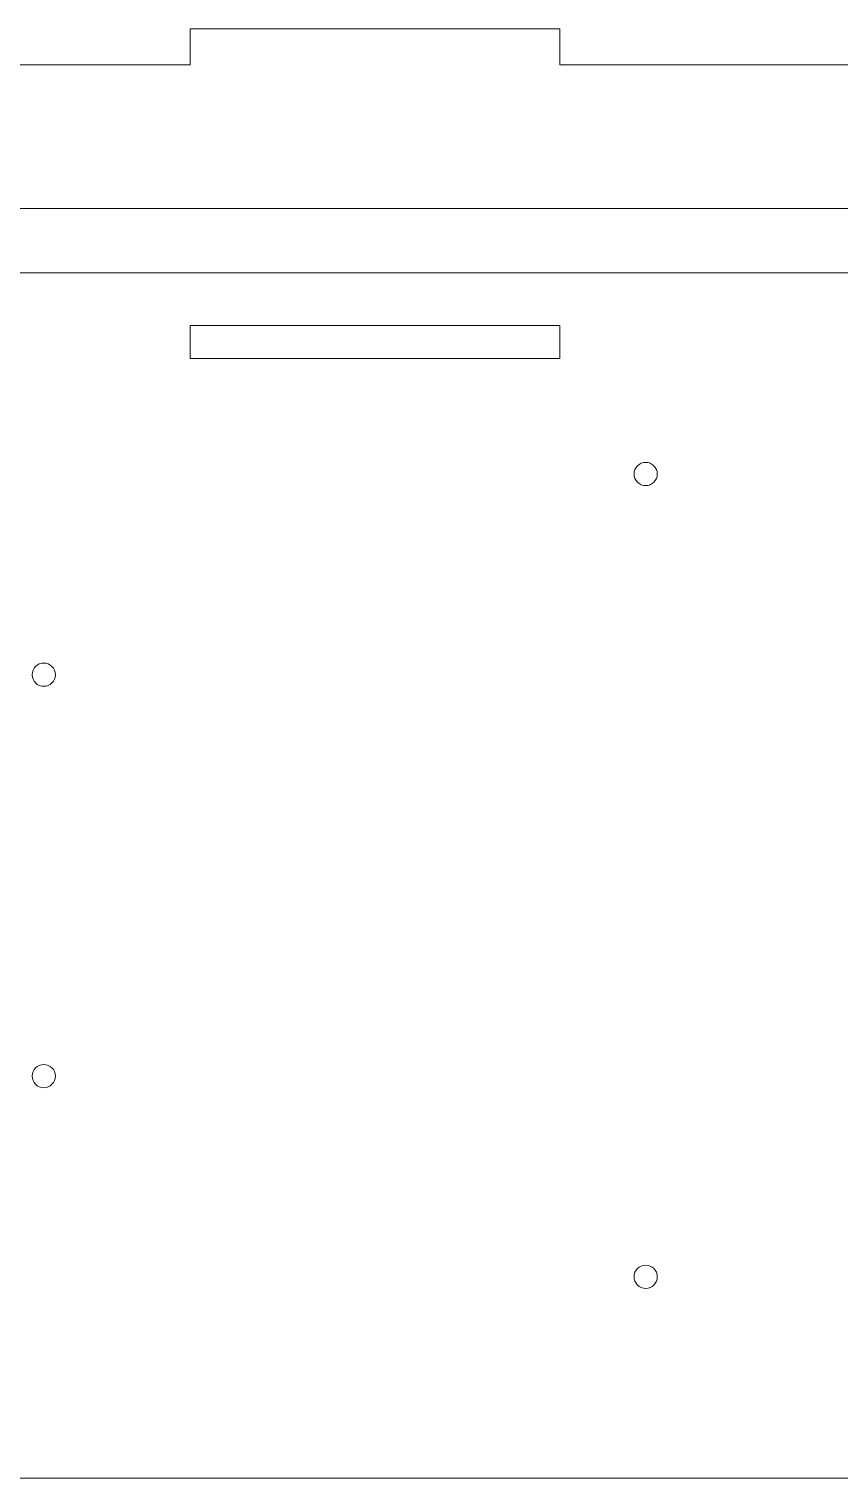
# Model space of a CAD drawing. Header units: inches. Extents: x -50 to 261, y -80 to 218.
# Drawn here: x 103.9 to 180.6, y -76.2 to 61 of the extents above; entities that cross this region are included whole.
import ezdxf

# ---------------------------------------------------------------- set-up
doc = ezdxf.new("R2010")
doc.units = ezdxf.units.IN
doc.header["$MEASUREMENT"] = 0
doc.layers.add('CUT', color=7, linetype='Continuous')

msp = doc.modelspace()

# ---------------------------------------------------------------- linework, layer by layer
at = {"layer": 'CUT', "color": 1, "lineweight": 9, "true_color": 0xe60012}
msp.add_lwpolyline([(154.13, 29.78), (119.13, 29.78), (119.13, 32.88), (154.13, 32.88), (154.13, 29.78)], dxfattribs=at)
for points, knots in [([(207.13, 57.56), (207.13, 57.56), (207.13, 60.96), (207.13, 60.96), (207.13, 60.96), (182.13, 60.96), (182.13, 60.96), (182.13, 60.96), (182.13, 57.56), (182.13, 57.56), (182.13, 57.56), (154.13, 57.56), (154.13, 57.56), (154.13, 57.56), (154.13, 60.96), (154.13, 60.96), (154.13, 60.96), (119.13, 60.96), (119.13, 60.96), (119.13, 60.96), (119.13, 57.56), (119.13, 57.56), (119.13, 57.56), (91.13, 57.56), (91.13, 57.56), (91.13, 57.56), (91.13, 60.96), (91.13, 60.96), (91.13, 60.96), (56.13, 60.96), (56.13, 60.96), (56.13, 60.96), (56.13, 57.56), (56.13, 57.56), (56.13, 57.56), (28.13, 57.56), (28.13, 57.56), (28.13, 57.56), (28.13, 60.96), (28.13, 60.96), (28.13, 60.96), (3.13, 60.96), (3.13, 60.96), (3.13, 60.96), (3.13, 57.56), (3.13, 57.56), (3.13, 57.56), (-8.27, 57.56), (-8.27, 57.56), (-8.27, 57.56), (-8.27, 45.96), (-8.27, 45.96), (-8.27, 44.86), (-7.37, 43.96), (-6.27, 43.96), (-6.27, 43.96), (216.53, 43.96), (216.53, 43.96), (217.63, 43.96), (218.53, 44.86), (218.53, 45.96), (218.53, 45.96), (218.53, 57.56), (218.53, 57.56), (218.53, 57.56), (207.13, 57.56), (207.13, 57.56)], [0, 0, 0, 0, 1, 1, 1, 2, 2, 2, 3, 3, 3, 4, 4, 4, 5, 5, 5, 6, 6, 6, 7, 7, 7, 8, 8, 8, 9, 9, 9, 10, 10, 10, 11, 11, 11, 12, 12, 12, 13, 13, 13, 14, 14, 14, 15, 15, 15, 16, 16, 16, 17, 17, 17, 18, 18, 18, 19, 19, 19, 20, 20, 20, 21, 21, 21, 22, 22, 22, 22]), ([(258.53, 37.88), (258.53, 37.88), (-48.27, 37.88), (-48.27, 37.88), (-49.37, 37.88), (-50.27, 36.98), (-50.27, 35.88), (-50.27, 35.88), (-50.27, -74.22), (-50.27, -74.22), (-50.27, -75.32), (-49.37, -76.22), (-48.27, -76.22), (-48.27, -76.22), (258.53, -76.22), (258.53, -76.22), (259.63, -76.22), (260.53, -75.32), (260.53, -74.22), (260.53, -74.22), (260.53, 35.88), (260.53, 35.88), (260.53, 36.98), (259.63, 37.88), (258.53, 37.88)], [0, 0, 0, 0, 1, 1, 1, 2, 2, 2, 3, 3, 3, 4, 4, 4, 5, 5, 5, 6, 6, 6, 7, 7, 7, 8, 8, 8, 8]), ([(162.25, 17.73), (161.65, 17.73), (161.15, 18.22), (161.15, 18.83), (161.15, 19.44), (161.65, 19.93), (162.25, 19.93), (162.86, 19.93), (163.35, 19.44), (163.35, 18.83), (163.35, 18.22), (162.86, 17.73), (162.25, 17.73)], [0, 0, 0, 0, 1, 1, 1, 2, 2, 2, 3, 3, 3, 4, 4, 4, 4]), ([(105.25, -1.27), (104.65, -1.27), (104.15, -0.78), (104.15, -0.17), (104.15, 0.44), (104.65, 0.93), (105.25, 0.93), (105.86, 0.93), (106.35, 0.44), (106.35, -0.17), (106.35, -0.78), (105.86, -1.27), (105.25, -1.27)], [0, 0, 0, 0, 1, 1, 1, 2, 2, 2, 3, 3, 3, 4, 4, 4, 4]), ([(105.25, -39.27), (104.65, -39.27), (104.15, -38.78), (104.15, -38.17), (104.15, -37.56), (104.65, -37.07), (105.25, -37.07), (105.86, -37.07), (106.35, -37.56), (106.35, -38.17), (106.35, -38.78), (105.86, -39.27), (105.25, -39.27)], [0, 0, 0, 0, 1, 1, 1, 2, 2, 2, 3, 3, 3, 4, 4, 4, 4]), ([(162.25, -58.27), (161.65, -58.27), (161.15, -57.78), (161.15, -57.17), (161.15, -56.56), (161.65, -56.07), (162.25, -56.07), (162.86, -56.07), (163.35, -56.56), (163.35, -57.17), (163.35, -57.78), (162.86, -58.27), (162.25, -58.27)], [0, 0, 0, 0, 1, 1, 1, 2, 2, 2, 3, 3, 3, 4, 4, 4, 4])]:
    msp.add_open_spline(points, degree=3, knots=knots, dxfattribs=at)

doc.saveas('drawing.dxf')
